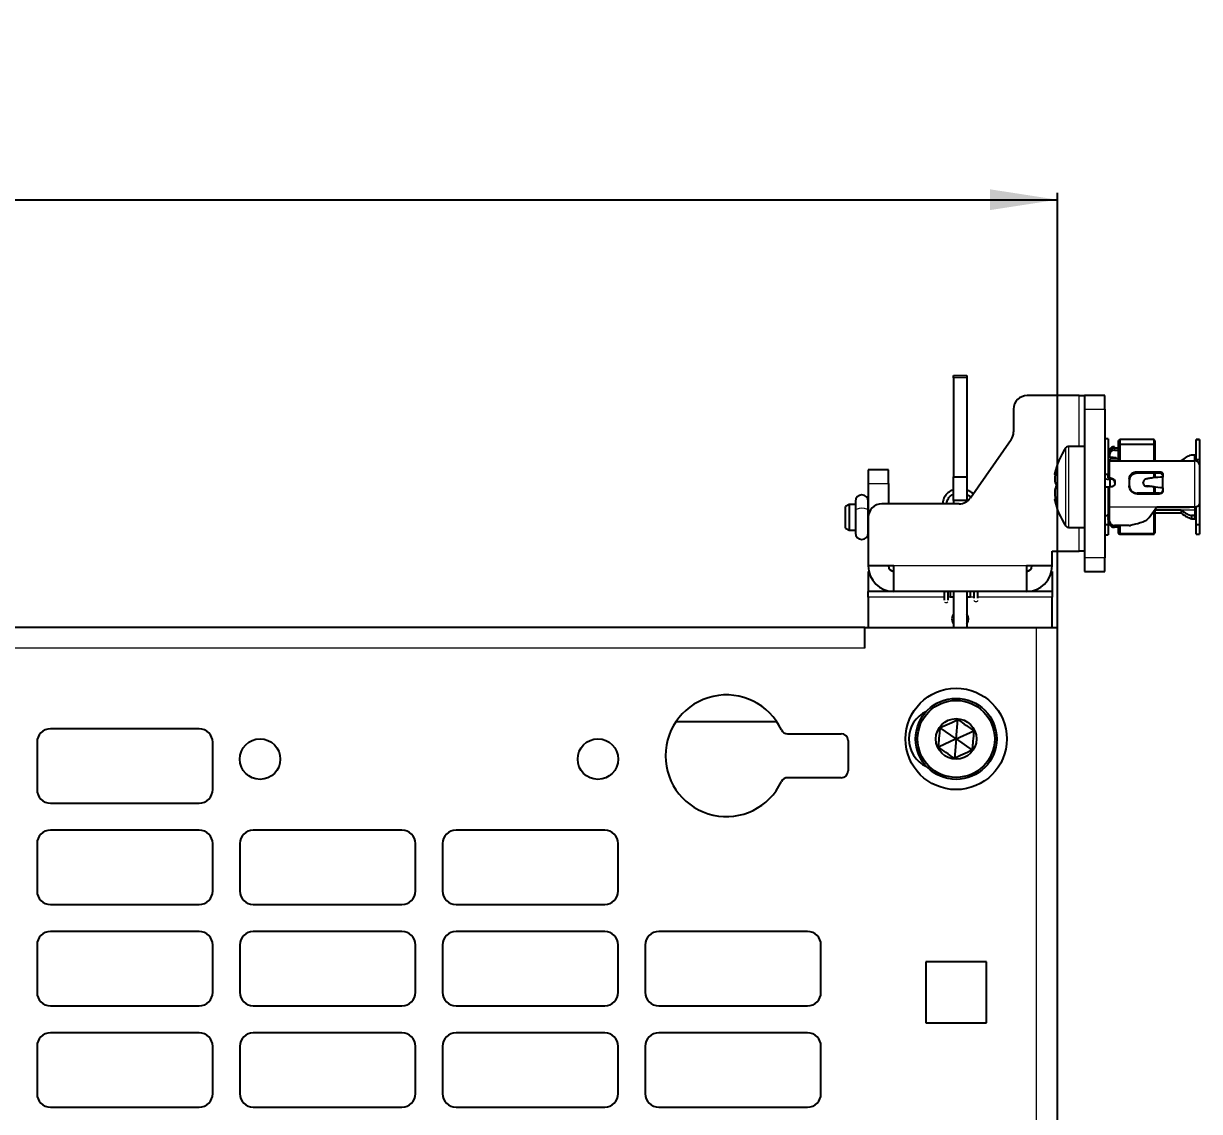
# Model space of a CAD drawing. Header units: millimetres. Extents: x -403 to 1106, y 650 to 1898.
# Drawn here: x 35.4 to 209.4, y 1673.7 to 1834.7 of the extents above; entities that cross this region are included whole.
import ezdxf

# ---------------------------------------------------------------- set-up
doc = ezdxf.new("R2010")
doc.units = ezdxf.units.MM
doc.layers.add('FORMAT', color=7, linetype='Continuous')
doc.styles.add('SLDTEXTSTYLE0', font='TXT', dxfattribs={"width": 0.75})
doc.dimstyles.new('SLDDIMSTYLE0', dxfattribs={"dimtxt": 20, "dimasz": 10, "dimexe": 0, "dimexo": 0.0625, "dimgap": 5, "dimtad": 2, "dimdec": 1, "dimrnd": 1e-09, "dimzin": 12, "dimdsep": 46, "dimtxsty": 'SLDTEXTSTYLE0', "dimsah": 1, "dimcen": 0.09, "dimadec": 0, "dimazin": 3, "dimtfac": 1, "dimtofl": 0, "dimtmove": 0, "dimatfit": 3, "dimfxl": 0, "dimfrac": 2, "dimtolj": 1, "dimtzin": 12, "dimarcsym": 0})

# ---------------------------------------------------------------- blocks, each defined once
blk = doc.blocks.new('_D_1')
at = {"layer": 'FORMAT'}
for p, q in [((-297.6, 1745.37), (-297.6, 1809.66)), ((188.4, 1745.37), (188.4, 1809.66)), ((-297.6, 1808.66), (188.4, 1808.66))]:
    blk.add_line(p, q, dxfattribs=at)
for points in [[(-297.6, 1808.66), (-287.6, 1807.12), (-287.6, 1810.2)], [(188.4, 1808.66), (178.4, 1810.2), (178.4, 1807.12)]]:
    blk.add_solid(points, dxfattribs=at)
at = {"layer": 'FORMAT', "insert": (-76.76, 1834.44), "char_height": 20, "attachment_point": 1, "style": 'SLDTEXTSTYLE0'}
blk.add_mtext('486', dxfattribs=at)

msp = doc.modelspace()

# ---------------------------------------------------------------- linework, layer by layer
at = {"color": 7, "linetype": 'Continuous', "lineweight": 25}
for p, q in [((173, 1782.66), (175, 1782.66)), ((173, 1782.29), (173, 1782.66)), ((173, 1782.29), (173, 1767.66)), ((175, 1782.66), (175, 1782.29)), ((175, 1782.29), (175, 1767.66)), ((191.6, 1779.66), (183.9, 1779.66)), ((191.6, 1779.66), (192.4, 1779.66)), ((192.4, 1779.66), (192.4, 1777.66)), ((195.4, 1779.66), (192.4, 1779.66)), ((195.4, 1777.66), (195.4, 1779.66)), ((181.9, 1777.66), (181.9, 1774.29)), ((192.4, 1777.66), (192.4, 1755.66)), ((195.4, 1777.66), (195.4, 1755.66)), ((181.54, 1773.14), (175.5, 1764.51)), ((195.9, 1773.26), (195.4, 1773.26)), ((195.9, 1773.26), (195.9, 1768.02)), ((197.6, 1773.16), (197.4, 1773.04)), ((202.69, 1773.16), (197.6, 1773.16)), ((197.6, 1773.16), (197.6, 1772.49)), ((202.8, 1772.96), (202.69, 1773.16)), ((202.69, 1772.49), (202.69, 1773.16)), ((209.4, 1773.16), (208.9, 1773.16)), ((208.9, 1773.15), (208.9, 1773.16)), ((208.9, 1773.15), (209.4, 1773.15)), ((208.9, 1770.22), (208.9, 1773.15)), ((209.4, 1773.16), (209.4, 1773.15)), ((209.4, 1773.15), (209.4, 1770.22)), ((192.4, 1772.16), (190.08, 1772.16)), ((196.1, 1771.28), (196.1, 1771.6)), ((197.4, 1771.88), (196.85, 1771.88)), ((196.85, 1771.58), (197.4, 1771.58)), ((197.4, 1772.42), (197.4, 1773.04)), ((197.6, 1772.49), (197.4, 1772.42)), ((197.4, 1770.02), (197.4, 1772.42)), ((197.6, 1772.49), (197.6, 1770.02)), ((197.6, 1772.49), (202.69, 1772.49)), ((202.69, 1770.02), (202.69, 1772.49)), ((202.8, 1772.37), (202.69, 1772.49)), ((202.8, 1772.96), (202.8, 1772.37)), ((202.8, 1772.37), (202.8, 1770.02)), ((195.9, 1770.09), (196.14, 1770.02)), ((196.1, 1770.98), (196.1, 1771.28)), ((196.1, 1770.98), (196.1, 1770.6)), ((196.1, 1770.02), (206.7, 1770.02)), ((197.4, 1770.31), (196.2, 1770.31)), ((196.2, 1770.02), (196.2, 1770.31)), ((202.8, 1770.11), (202.88, 1770.02)), ((206.7, 1770.02), (208.7, 1770.02)), ((208.2, 1770.9), (208.7, 1770.9)), ((208.9, 1770.22), (209.4, 1770.22)), ((208.9, 1769.99), (208.9, 1770.22)), ((209.4, 1770.22), (209.4, 1769.46)), ((163.4, 1768.66), (160.4, 1768.66)), ((160.4, 1768.66), (160.4, 1766.66)), ((163.4, 1766.66), (163.4, 1768.66)), ((195.4, 1768.02), (195.9, 1768.02)), ((195.9, 1767.48), (195.9, 1768.02)), ((200.2, 1768.41), (203.5, 1768.41)), ((203.5, 1768.18), (200.2, 1768.18)), ((202.69, 1767.52), (202.69, 1768.18)), ((202.8, 1768.18), (202.8, 1767.54)), ((204, 1767.96), (204, 1767.59)), ((209.4, 1769.46), (209.4, 1763.64)), ((160.4, 1766.66), (160.4, 1761.66)), ((163.4, 1766.66), (163.4, 1763.66)), ((173, 1767.66), (175, 1767.66)), ((173, 1764.16), (173, 1767.66)), ((175, 1767.66), (175, 1764.16)), ((195.4, 1766.18), (195.9, 1766.18)), ((195.9, 1766.18), (195.9, 1761.86)), ((196.35, 1767.43), (196.1, 1767.43)), ((196.35, 1767.3), (196.1, 1767.3)), ((196.35, 1766.18), (196.1, 1766.18)), ((196.2, 1766.18), (196.2, 1767.3)), ((196.9, 1766.89), (196.9, 1766.72)), ((199, 1767.28), (199, 1766.33)), ((201.08, 1766.75), (201.08, 1766.79)), ((201.4, 1766.29), (201.65, 1766.24)), ((201.73, 1766.23), (201.65, 1766.24)), ((202.69, 1765.23), (202.69, 1766.15)), ((202.8, 1766.14), (202.8, 1765.23)), ((204, 1766.01), (204, 1767.59)), ((203.5, 1765.23), (200.2, 1765.23)), ((200.2, 1765.12), (203.5, 1765.12)), ((204, 1766.01), (204, 1765.62)), ((157.55, 1763.56), (157.05, 1763.27)), ((157.05, 1760.05), (157.05, 1763.27)), ((158.5, 1763.56), (157.55, 1763.56)), ((157.55, 1763.56), (157.55, 1759.76)), ((158.5, 1764.03), (158.5, 1762.66)), ((158.5, 1762.66), (158.5, 1759.33)), ((160.4, 1762.66), (160.4, 1764.03)), ((160.4, 1763.56), (160.4, 1763.56)), ((160.4, 1759.33), (160.4, 1762.66)), ((173.86, 1763.66), (162.4, 1763.66)), ((171.44, 1763.75), (171.44, 1763.66)), ((172.04, 1763.66), (172.04, 1763.76)), ((175, 1764.16), (173, 1764.16)), ((173, 1764.16), (173, 1763.66)), ((175, 1764.16), (175, 1764.01)), ((188.01, 1764.3), (187.98, 1764.3)), ((195.9, 1762.67), (196.1, 1762.7)), ((195.93, 1763.16), (196.1, 1763.16)), ((196.1, 1761.03), (196.1, 1763.22)), ((201.95, 1761.63), (203.1, 1763.22)), ((202.69, 1762.36), (202.69, 1762.65)), ((202.8, 1762.81), (202.8, 1762.5)), ((206.7, 1762.7), (202.8, 1762.7)), ((203.06, 1763.16), (207.9, 1763.16)), ((203.1, 1763.22), (208.7, 1763.22)), ((206.7, 1762.7), (206.7, 1762.3)), ((207.9, 1763.16), (207.97, 1763.22)), ((207.9, 1763.16), (207.9, 1763.22)), ((208.9, 1760.61), (208.9, 1763.24)), ((209.38, 1763.54), (209.4, 1763.54)), ((209.4, 1763.64), (209.4, 1763.54)), ((209.4, 1763.54), (209.4, 1760.61)), ((160.4, 1761.66), (160.4, 1754.46)), ((195.9, 1761.86), (195.4, 1761.86)), ((195.9, 1761.86), (195.9, 1760.54)), ((196.1, 1760.71), (196.1, 1761.03)), ((202.48, 1762.36), (202.69, 1762.36)), ((202.69, 1762.36), (202.8, 1762.5)), ((202.69, 1759.28), (202.69, 1762.36)), ((202.8, 1762.5), (202.8, 1759.45)), ((202.8, 1762.21), (202.88, 1762.3)), ((202.8, 1762.3), (206.7, 1762.3)), ((208.2, 1761.91), (208.2, 1761.42)), ((208.7, 1761.91), (208.2, 1761.91)), ((208.2, 1761.42), (208.7, 1761.42)), ((208.7, 1761.42), (208.7, 1761.91)), ((157.05, 1760.05), (157.55, 1759.76)), ((157.55, 1759.76), (158.5, 1759.76)), ((160.4, 1759.76), (160.4, 1759.76)), ((190.08, 1760.16), (192.4, 1760.16)), ((195.9, 1760.54), (195.4, 1760.54)), ((195.9, 1760.54), (195.9, 1759.06)), ((199.01, 1760.43), (196.85, 1760.43)), ((197.4, 1760.21), (196.85, 1760.21)), ((197.4, 1759.38), (197.4, 1760.43)), ((197.4, 1759.38), (197.6, 1759.28)), ((197.4, 1759.27), (197.4, 1759.38)), ((197.4, 1759.27), (197.6, 1759.16)), ((197.6, 1760.43), (197.6, 1759.28)), ((197.6, 1759.28), (202.69, 1759.28)), ((197.6, 1759.28), (197.6, 1759.16)), ((197.6, 1759.16), (202.69, 1759.16)), ((202.69, 1759.28), (202.8, 1759.45)), ((202.69, 1759.16), (202.8, 1759.36)), ((202.69, 1759.16), (202.69, 1759.28)), ((202.8, 1759.45), (202.8, 1759.36)), ((208.9, 1760.61), (209.4, 1760.61)), ((208.9, 1759.16), (208.9, 1760.61)), ((208.9, 1759.16), (209.4, 1759.16)), ((208.9, 1759.16), (208.9, 1759.16)), ((208.9, 1759.16), (209.4, 1759.16)), ((209.4, 1760.61), (209.4, 1759.16)), ((209.4, 1759.16), (209.4, 1759.16)), ((195.4, 1759.06), (195.9, 1759.06)), ((187.6, 1756.66), (191.6, 1756.66)), ((187.6, 1754.46), (187.6, 1756.66)), ((192.4, 1756.66), (191.6, 1756.66)), ((164.2, 1754.46), (160.4, 1754.46)), ((164.2, 1750.66), (164.2, 1754.46)), ((187.6, 1754.46), (183.8, 1754.46)), ((183.8, 1754.46), (183.8, 1750.66)), ((192.4, 1755.66), (192.4, 1753.66)), ((195.4, 1753.66), (195.4, 1755.66)), ((160.4, 1753.66), (160.4, 1750.66)), ((160.4, 1753.66), (160.49, 1753.66)), ((187.52, 1753.66), (187.6, 1753.66)), ((187.6, 1753.66), (187.6, 1750.66)), ((192.4, 1753.66), (195.4, 1753.66)), ((164.2, 1750.66), (160.4, 1750.66)), ((160.4, 1749.86), (160.4, 1750.66)), ((172.5, 1750.66), (164.2, 1750.66)), ((171.61, 1750.66), (171.63, 1749.39)), ((172.23, 1749.4), (172.21, 1750.66)), ((175.5, 1750.66), (172.5, 1750.66)), ((172.5, 1750.66), (172.5, 1749.86)), ((173, 1750.66), (173, 1745.36)), ((175, 1750.66), (175, 1745.36)), ((183.8, 1750.66), (175.5, 1750.66)), ((175.5, 1749.86), (175.5, 1750.66)), ((176.01, 1750.65), (176.03, 1749.69)), ((176.63, 1749.7), (176.61, 1750.65)), ((187.6, 1750.66), (183.8, 1750.66)), ((187.6, 1750.66), (187.6, 1749.86)), ((160.4, 1749.86), (160.4, 1745.36)), ((173, 1749.86), (172.5, 1749.86)), ((175.5, 1749.86), (175, 1749.86)), ((187.6, 1745.36), (187.6, 1749.86)), ((159.9, 1745.37), (-269.1, 1745.37)), ((159.9, 1745.37), (159.9, 1745.36)), ((159.9, 1745.36), (185.3, 1745.36)), ((159.9, 1742.27), (159.9, 1745.36)), ((185.3, 1745.36), (188.4, 1745.36)), ((188.4, 862.36), (188.4, 1745.36)), ((146.89, 1731.37), (131.92, 1731.37)), ((173.4, 1728.86), (173.66, 1731.73)), ((61.4, 1730.36), (39.4, 1730.36)), ((148.46, 1729.62), (156.4, 1729.62)), ((173.4, 1728.86), (171.04, 1730.51)), ((173.4, 1728.86), (176.02, 1730.08)), ((37.4, 1728.36), (37.4, 1721.36)), ((63.4, 1721.36), (63.4, 1728.36)), ((157.4, 1728.62), (157.4, 1724.12)), ((173.4, 1728.86), (170.79, 1727.64)), ((173.4, 1728.86), (173.15, 1725.98)), ((173.4, 1728.86), (175.77, 1727.2)), ((156.4, 1723.12), (148.46, 1723.12)), ((39.4, 1719.36), (61.4, 1719.36)), ((61.4, 1715.36), (39.4, 1715.36)), ((91.4, 1715.36), (69.4, 1715.36)), ((121.4, 1715.36), (99.4, 1715.36)), ((37.4, 1713.36), (37.4, 1706.36)), ((63.4, 1706.36), (63.4, 1713.36)), ((67.4, 1713.36), (67.4, 1706.36)), ((93.4, 1706.36), (93.4, 1713.36)), ((97.4, 1713.36), (97.4, 1706.36)), ((123.4, 1706.36), (123.4, 1713.36)), ((39.4, 1704.36), (61.4, 1704.36)), ((69.4, 1704.36), (91.4, 1704.36)), ((99.4, 1704.36), (121.4, 1704.36)), ((61.4, 1700.36), (39.4, 1700.36)), ((91.4, 1700.36), (69.4, 1700.36)), ((121.4, 1700.36), (99.4, 1700.36)), ((151.4, 1700.36), (129.4, 1700.36)), ((37.4, 1698.36), (37.4, 1691.36)), ((63.4, 1691.36), (63.4, 1698.36)), ((67.4, 1698.36), (67.4, 1691.36)), ((93.4, 1691.36), (93.4, 1698.36)), ((97.4, 1698.36), (97.4, 1691.36)), ((123.4, 1691.36), (123.4, 1698.36)), ((127.4, 1698.36), (127.4, 1691.36)), ((153.4, 1691.36), (153.4, 1698.36)), ((177.9, 1695.86), (168.9, 1695.86)), ((168.9, 1695.86), (168.9, 1686.86)), ((177.9, 1686.86), (177.9, 1695.86)), ((39.4, 1689.36), (61.4, 1689.36)), ((69.4, 1689.36), (91.4, 1689.36)), ((99.4, 1689.36), (121.4, 1689.36)), ((129.4, 1689.36), (151.4, 1689.36)), ((168.9, 1686.86), (177.9, 1686.86)), ((61.4, 1685.36), (39.4, 1685.36)), ((91.4, 1685.36), (69.4, 1685.36)), ((121.4, 1685.36), (99.4, 1685.36)), ((151.4, 1685.36), (129.4, 1685.36)), ((37.4, 1683.36), (37.4, 1676.36)), ((63.4, 1676.36), (63.4, 1683.36)), ((67.4, 1683.36), (67.4, 1676.36)), ((93.4, 1676.36), (93.4, 1683.36)), ((97.4, 1683.36), (97.4, 1676.36)), ((123.4, 1676.36), (123.4, 1683.36)), ((127.4, 1683.36), (127.4, 1676.36)), ((153.4, 1676.36), (153.4, 1683.36)), ((39.4, 1674.36), (61.4, 1674.36)), ((69.4, 1674.36), (91.4, 1674.36)), ((99.4, 1674.36), (121.4, 1674.36)), ((129.4, 1674.36), (151.4, 1674.36))]:
    msp.add_line(p, q, dxfattribs=at)
at = {"color": 8, "linetype": 'Continuous', "lineweight": 18}
for p, q in [((175, 1782.29), (173, 1782.29)), ((191.6, 1772.16), (191.6, 1779.66)), ((192.4, 1777.66), (195.4, 1777.66)), ((189.64, 1760.39), (189.64, 1771.93)), ((190.08, 1760.16), (190.08, 1772.16)), ((196.85, 1772.1), (196.85, 1771.88)), ((196.85, 1771.88), (196.85, 1771.58)), ((196.1, 1770.02), (196.1, 1767.43)), ((208.7, 1763.22), (208.7, 1770.02)), ((200.2, 1768.41), (200.2, 1768.18)), ((203.5, 1768.18), (203.5, 1768.41)), ((160.4, 1766.66), (163.4, 1766.66)), ((196.1, 1766.18), (196.1, 1763.22)), ((196.35, 1767.3), (196.35, 1767.43)), ((200.2, 1765.23), (200.2, 1765.12)), ((203.5, 1765.12), (203.5, 1765.23)), ((196.1, 1763.22), (203.1, 1763.22)), ((208.7, 1762.7), (206.7, 1762.7)), ((208.7, 1762.7), (208.7, 1763.22)), ((191.6, 1756.66), (191.6, 1760.16)), ((183.8, 1754.46), (164.2, 1754.46)), ((195.4, 1755.66), (192.4, 1755.66)), ((171.63, 1749.86), (160.4, 1749.86)), ((172.5, 1749.86), (172.23, 1749.86)), ((176.02, 1749.86), (175.5, 1749.86)), ((187.6, 1749.86), (176.62, 1749.86)), ((185.3, 862.36), (185.3, 1745.36)), ((159.9, 1742.27), (-269.1, 1742.27))]:
    msp.add_line(p, q, dxfattribs=at)
at = {"color": 8, "linetype": 'Continuous', "lineweight": 18, "flags": 128}
for points in [[(196.93, 1770.31), (196.94, 1770.42), (196.95, 1770.51), (196.95, 1770.51), (196.95, 1770.51)], [(158.5, 1762.66), (158.57, 1762.81), (158.78, 1762.93), (159.09, 1763.02), (159.45, 1763.05)], [(159.45, 1763.05), (159.81, 1763.02), (160.12, 1762.93), (160.33, 1762.81), (160.4, 1762.66)], [(172.04, 1763.76), (172.02, 1763.7), (171.98, 1763.66)], [(176.03, 1749.35), (176.03, 1749.35), (176.06, 1749.29), (176.13, 1749.23), (176.23, 1749.2), (176.34, 1749.19), (176.46, 1749.2), (176.55, 1749.25), (176.61, 1749.3), (176.63, 1749.37)]]:
    msp.add_lwpolyline(points, dxfattribs=at)
at = {"color": 7, "linetype": 'Continuous', "lineweight": 25, "flags": 128}
for points in [[(195.9, 1763.1), (195.91, 1763.12), (195.92, 1763.14), (195.94, 1763.16), (195.96, 1763.18), (195.99, 1763.2), (196.03, 1763.21), (196.07, 1763.22), (196.1, 1763.22)], [(208.7, 1763.22), (208.84, 1763.23), (208.97, 1763.25), (209.09, 1763.29), (209.2, 1763.34), (209.29, 1763.41), (209.35, 1763.48), (209.39, 1763.56), (209.4, 1763.64)], [(208.7, 1762.3), (208.84, 1762.31), (208.9, 1762.32)], [(171.99, 1750.66), (171.92, 1750.65), (171.82, 1750.66)], [(173, 1747.36), (172.85, 1747.09), (172.75, 1746.61)], [(172.75, 1746.61), (172.85, 1746.13), (173, 1745.86)]]:
    msp.add_lwpolyline(points, dxfattribs=at)
at = {"color": 7, "linetype": 'Continuous', "lineweight": 25}
for centre, radius in [((173.4, 1728.86), 7.5), ((173.4, 1728.86), 6), ((173.4, 1728.86), 5.7), ((173.4, 1728.86), 3), ((70.4, 1725.87), 3), ((120.4, 1725.87), 3)]:
    msp.add_circle(centre, radius, dxfattribs=at)
for centre, radius, start, end in [((183.9, 1777.66), 2, 90, 180), ((179.9, 1774.29), 2, 325.008, 0), ((197.8, 1766.16), 10, 144.7485, 169.0158), ((190.08, 1771.62), 0.54, 90, 144.7485), ((196.75, 1771.45), 0.665, 81.0438, 166.5514), ((196.79, 1771.2), 0.687, 84.2482, 172.7634), ((196.79, 1770.89), 0.687, 84.2482, 172.7634), ((196.09, 1770.2), 0.183, 187.2366, 275.7518), ((208.77, 1769.38), 0.641, 7.2366, 95.7518), ((195.94, 1768.1), 0.821, 229.1472, 281.4476), ((196.06, 1767.66), 0.235, 229.1472, 281.4476), ((196.05, 1779.68), 13.51, 269.3637, 270.2121), ((159.45, 1764.03), 0.95, 0, 180), ((173.86, 1765.66), 2, 270, 325.008), ((162.4, 1761.66), 2, 90, 180), ((197.8, 1766.16), 10, 190.9122, 215.2515), ((208.72, 1762.88), 0.183, 264.2482, 352.7634), ((196.79, 1761.12), 0.687, 187.2366, 275.7518), ((159.45, 1759.33), 0.95, 180, 0), ((190.08, 1760.7), 0.54, 215.2515, 270), ((196.75, 1760.87), 0.665, 193.4486, 278.9562), ((199.01, 1761.37), 0.932, 269.97, 282.0278), ((164.2, 1754.46), 3.8, 180, 270), ((164.2, 1754.46), 0.8, 180, 270), ((183.8, 1754.46), 3.8, 270, 0), ((183.8, 1754.46), 0.8, 270, 0), ((174, 1746.61), 1.25, 323.1301, 36.8699), ((139.4, 1726.37), 9, 25.1507, 334.8493), ((170.9, 1728.86), 4.5, 114.975, 245.025), ((39.4, 1728.36), 2, 90, 180), ((61.4, 1728.36), 2, 0, 90), ((148.46, 1730.62), 1, 205.1507, 270), ((156.4, 1728.62), 1, 0, 90), ((148.46, 1722.12), 1, 90, 154.8493), ((156.4, 1724.12), 1, 270, 0), ((39.4, 1721.36), 2, 180, 270), ((61.4, 1721.36), 2, 270, 0), ((39.4, 1713.36), 2, 90, 180), ((61.4, 1713.36), 2, 0, 90), ((69.4, 1713.36), 2, 90, 180), ((91.4, 1713.36), 2, 0, 90), ((99.4, 1713.36), 2, 90, 180), ((121.4, 1713.36), 2, 0, 90), ((39.4, 1706.36), 2, 180, 270), ((61.4, 1706.36), 2, 270, 0), ((69.4, 1706.36), 2, 180, 270), ((91.4, 1706.36), 2, 270, 0), ((99.4, 1706.36), 2, 180, 270), ((121.4, 1706.36), 2, 270, 0), ((39.4, 1698.36), 2, 90, 180), ((61.4, 1698.36), 2, 0, 90), ((69.4, 1698.36), 2, 90, 180), ((91.4, 1698.36), 2, 0, 90), ((99.4, 1698.36), 2, 90, 180), ((121.4, 1698.36), 2, 0, 90), ((129.4, 1698.36), 2, 90, 180), ((151.4, 1698.36), 2, 0, 90), ((39.4, 1691.36), 2, 180, 270), ((61.4, 1691.36), 2, 270, 0), ((69.4, 1691.36), 2, 180, 270), ((91.4, 1691.36), 2, 270, 0), ((99.4, 1691.36), 2, 180, 270), ((121.4, 1691.36), 2, 270, 0), ((129.4, 1691.36), 2, 180, 270), ((151.4, 1691.36), 2, 270, 0), ((39.4, 1683.36), 2, 90, 180), ((61.4, 1683.36), 2, 0, 90), ((69.4, 1683.36), 2, 90, 180), ((91.4, 1683.36), 2, 0, 90), ((99.4, 1683.36), 2, 90, 180), ((121.4, 1683.36), 2, 0, 90), ((129.4, 1683.36), 2, 90, 180), ((151.4, 1683.36), 2, 0, 90), ((39.4, 1676.36), 2, 180, 270), ((61.4, 1676.36), 2, 270, 0), ((69.4, 1676.36), 2, 180, 270), ((91.4, 1676.36), 2, 270, 0), ((99.4, 1676.36), 2, 180, 270), ((121.4, 1676.36), 2, 270, 0), ((129.4, 1676.36), 2, 180, 270), ((151.4, 1676.36), 2, 270, 0)]:
    msp.add_arc(centre, radius, start, end, dxfattribs=at)
at = {"color": 8, "linetype": 'Continuous', "lineweight": 18}
for centre, radius, start, end in [((171.57, 1763.76), 0.131, 182.8019, 231.2595), ((171.93, 1749.44), 0.404, 231.9427, 309.5849)]:
    msp.add_arc(centre, radius, start, end, dxfattribs=at)
at = {"color": 7, "linetype": 'Continuous', "lineweight": 25}
for points, knots in [([(195.9, 1770.97), (195.91, 1770.95), (195.91, 1770.91), (195.92, 1770.86), (195.96, 1770.8), (196.03, 1770.79), (196.08, 1770.79), (196.1, 1770.79)], [0, 0, 0, 0, 0.195353, 0.37764, 0.539051, 0.782239, 1, 1, 1, 1]), ([(195.9, 1770.77), (195.91, 1770.76), (195.91, 1770.72), (195.92, 1770.67), (195.96, 1770.62), (196.04, 1770.61), (196.2, 1770.59), (196.51, 1770.55), (196.78, 1770.52), (196.95, 1770.51)], [0, 0, 0, 0, 0.052051, 0.100621, 0.143629, 0.208426, 0.277664, 0.558659, 1, 1, 1, 1]), ([(196.95, 1770.51), (196.97, 1770.5), (197.02, 1770.5), (197.07, 1770.47), (197.1, 1770.45), (197.1, 1770.43), (197.1, 1770.42)], [0, 0, 0, 0, 0.266331, 0.548449, 0.829136, 1, 1, 1, 1]), ([(197.1, 1770.42), (197.1, 1770.39), (197.1, 1770.35), (197.1, 1770.32), (197.1, 1770.31)], [0, 0, 0, 0, 0.786734, 1, 1, 1, 1]), ([(206.7, 1770.02), (206.98, 1770.23), (207.48, 1770.61), (207.98, 1770.81), (208.2, 1770.9)], [0, 0, 0, 0, 0.559911, 1, 1, 1, 1]), ([(208.7, 1770.02), (208.7, 1770.23), (208.7, 1770.61), (208.7, 1770.81), (208.7, 1770.9)], [0, 0, 0, 0, 0.559866, 1, 1, 1, 1]), ([(187.98, 1768.02), (187.98, 1768.02), (187.97, 1768), (188, 1768.14), (188.08, 1768.4), (188.16, 1768.62), (188.19, 1768.69), (188.2, 1768.7), (188.2, 1768.7), (188.2, 1768.69), (188.2, 1768.66), (188.18, 1768.57), (188.1, 1768.23), (188.02, 1767.78), (187.97, 1767.28), (187.99, 1766.9), (188.07, 1766.73), (188.14, 1766.6), (188.17, 1766.54), (188.18, 1766.5), (188.2, 1766.46), (188.2, 1766.42), (188.2, 1766.41), (188.2, 1766.4)], [0, 0, 0, 0, 0.01095, 0.084261, 0.251384, 0.301143, 0.326111, 0.336174, 0.341648, 0.347168, 0.3534, 0.364584, 0.407267, 0.575793, 0.655414, 0.736053, 0.89255, 0.931183, 0.955749, 0.971918, 0.988179, 0.994671, 1, 1, 1, 1]), ([(199, 1767.28), (199.02, 1767.41), (199.04, 1767.67), (199.24, 1768.01), (199.54, 1768.26), (199.88, 1768.39), (200.11, 1768.41), (200.2, 1768.41)], [0, 0, 0, 0, 0.2128333, 0.4258501, 0.6355415, 0.8465873, 1, 1, 1, 1]), ([(200.2, 1768.18), (200.07, 1768.17), (199.8, 1768.14), (199.44, 1767.96), (199.17, 1767.68), (199.03, 1767.36), (199.01, 1767.13), (199, 1767.04)], [0, 0, 0, 0, 0.2128745, 0.4257668, 0.6379374, 0.8473525, 1, 1, 1, 1]), ([(203.5, 1768.41), (203.56, 1768.41), (203.67, 1768.4), (203.82, 1768.32), (203.94, 1768.21), (204, 1768.08), (204, 1767.99), (204, 1767.96)], [0, 0, 0, 0, 0.214445, 0.428893, 0.643239, 0.857188, 1, 1, 1, 1]), ([(204, 1767.72), (204, 1767.78), (203.99, 1767.88), (203.9, 1768.02), (203.78, 1768.12), (203.64, 1768.17), (203.54, 1768.18), (203.5, 1768.18)], [0, 0, 0, 0, 0.214295, 0.42863, 0.64223, 0.856153, 1, 1, 1, 1]), ([(188.2, 1766.4), (188.2, 1766.39), (188.2, 1766.37), (188.19, 1766.32), (188.15, 1766.18), (188.07, 1766), (188, 1765.74), (187.97, 1765.41), (188, 1764.93), (188.07, 1764.48), (188.15, 1764.12), (188.19, 1763.98), (188.2, 1763.91), (188.2, 1763.87), (188.2, 1763.86), (188.2, 1763.85), (188.19, 1763.85), (188.13, 1763.93), (188.04, 1764.14), (187.97, 1764.34), (187.98, 1764.28), (187.99, 1764.26)], [0, 0, 0, 0, 0.00546, 0.013139, 0.034416, 0.129524, 0.242679, 0.314342, 0.38659, 0.544101, 0.595865, 0.621803, 0.634844, 0.640474, 0.646162, 0.651047, 0.659654, 0.686306, 0.810748, 0.936288, 1, 1, 1, 1]), ([(196.35, 1767.43), (196.42, 1767.42), (196.54, 1767.41), (196.7, 1767.32), (196.83, 1767.18), (196.89, 1767.03), (196.9, 1766.93), (196.9, 1766.89)], [0, 0, 0, 0, 0.214393, 0.428789, 0.643061, 0.856854, 1, 1, 1, 1]), ([(196.9, 1766.76), (196.9, 1766.82), (196.89, 1766.94), (196.79, 1767.1), (196.65, 1767.22), (196.5, 1767.29), (196.4, 1767.3), (196.35, 1767.3)], [0, 0, 0, 0, 0.2142108, 0.4284707, 0.641842, 0.8556018, 1, 1, 1, 1]), ([(196.9, 1766.72), (196.9, 1766.66), (196.89, 1766.54), (196.79, 1766.38), (196.65, 1766.25), (196.5, 1766.18), (196.4, 1766.18), (196.35, 1766.18)], [0, 0, 0, 0, 0.214305, 0.42865, 0.642279, 0.856223, 1, 1, 1, 1]), ([(199, 1766.44), (199.02, 1766.31), (199.04, 1766.04), (199.24, 1765.68), (199.53, 1765.41), (199.87, 1765.25), (200.11, 1765.24), (200.2, 1765.23)], [0, 0, 0, 0, 0.2123763, 0.4249789, 0.6334795, 0.8436094, 1, 1, 1, 1]), ([(200.2, 1765.12), (200.07, 1765.14), (199.8, 1765.16), (199.44, 1765.37), (199.17, 1765.67), (199.03, 1766.01), (199.01, 1766.23), (199, 1766.33)], [0, 0, 0, 0, 0.213238, 0.42649, 0.63916, 0.849598, 1, 1, 1, 1]), ([(201.48, 1767.31), (201.43, 1767.3), (201.33, 1767.27), (201.21, 1767.16), (201.12, 1767.02), (201.08, 1766.89), (201.08, 1766.81), (201.08, 1766.79)], [0, 0, 0, 0, 0.225867, 0.4517344, 0.6775983, 0.9034793, 1, 1, 1, 1]), ([(201.08, 1766.75), (201.08, 1766.69), (201.09, 1766.58), (201.17, 1766.44), (201.28, 1766.33), (201.39, 1766.29), (201.46, 1766.28), (201.48, 1766.28)], [0, 0, 0, 0, 0.225883, 0.451767, 0.67765, 0.903524, 1, 1, 1, 1]), ([(204, 1767.59), (203.51, 1767.58), (202.83, 1767.56), (201.94, 1767.4), (201.63, 1767.34), (201.48, 1767.31)], [0, 0, 0, 0, 0.587693, 0.790818, 1, 1, 1, 1]), ([(204, 1766.01), (203.51, 1766.05), (202.83, 1766.12), (201.94, 1766.27), (201.63, 1766.28), (201.48, 1766.28)], [0, 0, 0, 0, 0.587693, 0.790818, 1, 1, 1, 1]), ([(202.7, 1766.16), (202.7, 1766.16), (202.53, 1766.17), (202.17, 1766.23), (201.88, 1766.23), (201.73, 1766.23)], [0, 0, 0, 0, 0.004542, 0.4967, 1, 1, 1, 1]), ([(173, 1765.72), (172.98, 1765.71), (172.66, 1765.64), (172.15, 1765.28), (171.62, 1764.68), (171.44, 1764.12), (171.44, 1763.82), (171.44, 1763.75)], [0, 0, 0, 0, 0.027258, 0.332367, 0.638027, 0.91803, 1, 1, 1, 1]), ([(172.04, 1763.76), (172.04, 1763.85), (172.06, 1764.13), (172.29, 1764.57), (172.65, 1764.93), (172.93, 1765.03), (173, 1765.05)], [0, 0, 0, 0, 0.181412, 0.557801, 0.886774, 1, 1, 1, 1]), ([(175.91, 1765.09), (175.77, 1765.24), (175.53, 1765.51), (175.16, 1765.63), (175, 1765.68)], [0, 0, 0, 0, 0.568541, 1, 1, 1, 1]), ([(175, 1765.04), (175.13, 1764.97), (175.39, 1764.85), (175.52, 1764.64), (175.59, 1764.54)], [0, 0, 0, 0, 0.503772, 1, 1, 1, 1]), ([(203.5, 1765.23), (203.56, 1765.24), (203.67, 1765.25), (203.82, 1765.33), (203.94, 1765.46), (204, 1765.6), (204, 1765.69), (204, 1765.73)], [0, 0, 0, 0, 0.214385, 0.428772, 0.643033, 0.856802, 1, 1, 1, 1]), ([(204, 1765.62), (204, 1765.56), (203.99, 1765.45), (203.9, 1765.3), (203.78, 1765.19), (203.64, 1765.13), (203.54, 1765.13), (203.5, 1765.12)], [0, 0, 0, 0, 0.2143729, 0.4287785, 0.6425919, 0.8566662, 1, 1, 1, 1]), ([(206.7, 1762.7), (206.98, 1762.5), (207.48, 1762.15), (207.98, 1761.98), (208.2, 1761.91)], [0, 0, 0, 0, 0.559868, 1, 1, 1, 1]), ([(208.7, 1762.7), (208.7, 1762.5), (208.7, 1762.15), (208.7, 1761.98), (208.7, 1761.91)], [0, 0, 0, 0, 0.5597848, 1, 1, 1, 1]), ([(195.9, 1762.05), (195.91, 1762.06), (195.91, 1762.1), (195.92, 1762.15), (195.96, 1762.2), (196.03, 1762.2), (196.08, 1762.2), (196.1, 1762.2)], [0, 0, 0, 0, 0.195302, 0.377541, 0.538909, 0.761383, 1, 1, 1, 1]), ([(195.9, 1761.54), (195.91, 1761.56), (195.91, 1761.6), (195.92, 1761.65), (195.96, 1761.7), (196.03, 1761.71), (196.08, 1761.71), (196.1, 1761.72)], [0, 0, 0, 0, 0.195353, 0.37764, 0.539051, 0.782239, 1, 1, 1, 1]), ([(195.9, 1761.34), (195.91, 1761.36), (195.91, 1761.4), (195.92, 1761.46), (195.96, 1761.51), (196.03, 1761.52), (196.08, 1761.53), (196.1, 1761.53)], [0, 0, 0, 0, 0.195353, 0.37764, 0.539051, 0.782239, 1, 1, 1, 1]), ([(201.95, 1761.63), (201.78, 1761.46), (201.43, 1761.1), (200.45, 1760.73), (199.68, 1760.56), (199.2, 1760.45)], [0, 0, 0, 0, 0.254027, 0.526591, 1, 1, 1, 1]), ([(206.7, 1762.3), (206.98, 1762.09), (207.48, 1761.71), (207.98, 1761.51), (208.2, 1761.42)], [0, 0, 0, 0, 0.559911, 1, 1, 1, 1]), ([(171.04, 1730.51), (171.51, 1730.73), (172.38, 1731.14), (173.25, 1731.54), (173.66, 1731.73)], [0, 0, 0, 0, 0.534686, 1, 1, 1, 1]), ([(173.66, 1731.73), (174.08, 1731.44), (174.87, 1730.88), (175.65, 1730.33), (176.02, 1730.08)], [0, 0, 0, 0, 0.534686, 1, 1, 1, 1]), ([(170.79, 1727.64), (170.82, 1727.96), (170.89, 1728.75), (170.97, 1729.75), (171.03, 1730.36), (171.04, 1730.51)], [0, 0, 0, 0, 0.341758, 0.840485, 1, 1, 1, 1]), ([(176.02, 1730.08), (176.01, 1729.93), (175.95, 1729.31), (175.87, 1728.32), (175.8, 1727.52), (175.77, 1727.2)], [0, 0, 0, 0, 0.1595154, 0.6582421, 1, 1, 1, 1]), ([(173.15, 1725.98), (172.73, 1726.28), (171.94, 1726.83), (171.15, 1727.38), (170.79, 1727.64)], [0, 0, 0, 0, 0.534686, 1, 1, 1, 1]), ([(175.77, 1727.2), (175.3, 1726.98), (174.43, 1726.58), (173.56, 1726.17), (173.15, 1725.98)], [0, 0, 0, 0, 0.534686, 1, 1, 1, 1])]:
    msp.add_open_spline(points, degree=3, knots=knots, dxfattribs=at)
at = {"color": 8, "linetype": 'Continuous', "lineweight": 18}
msp.add_open_spline([(201.48, 1766.28), (201.52, 1766.27), (201.59, 1766.26), (201.67, 1766.24), (201.72, 1766.23), (201.73, 1766.23)], degree=3, knots=[0, 0, 0, 0, 0.502362, 0.815418, 1, 1, 1, 1], dxfattribs=at)

# ---------------------------------------------------------------- dimensions: what is measured, and where the dimension line sits
at = {"layer": 'FORMAT'}
dim = msp.add_linear_dim(base=(188.4, 1808.66), p1=(-297.6, 1745.36), p2=(188.4, 1745.36), angle=0, dimstyle='SLDDIMSTYLE0', dxfattribs=at)
dim.commit()
dim.dimension.update_dxf_attribs({"geometry": '_D_1', "text_midpoint": (-54.6, 1808.66), "dimtype": 160})

doc.saveas('drawing.dxf')
